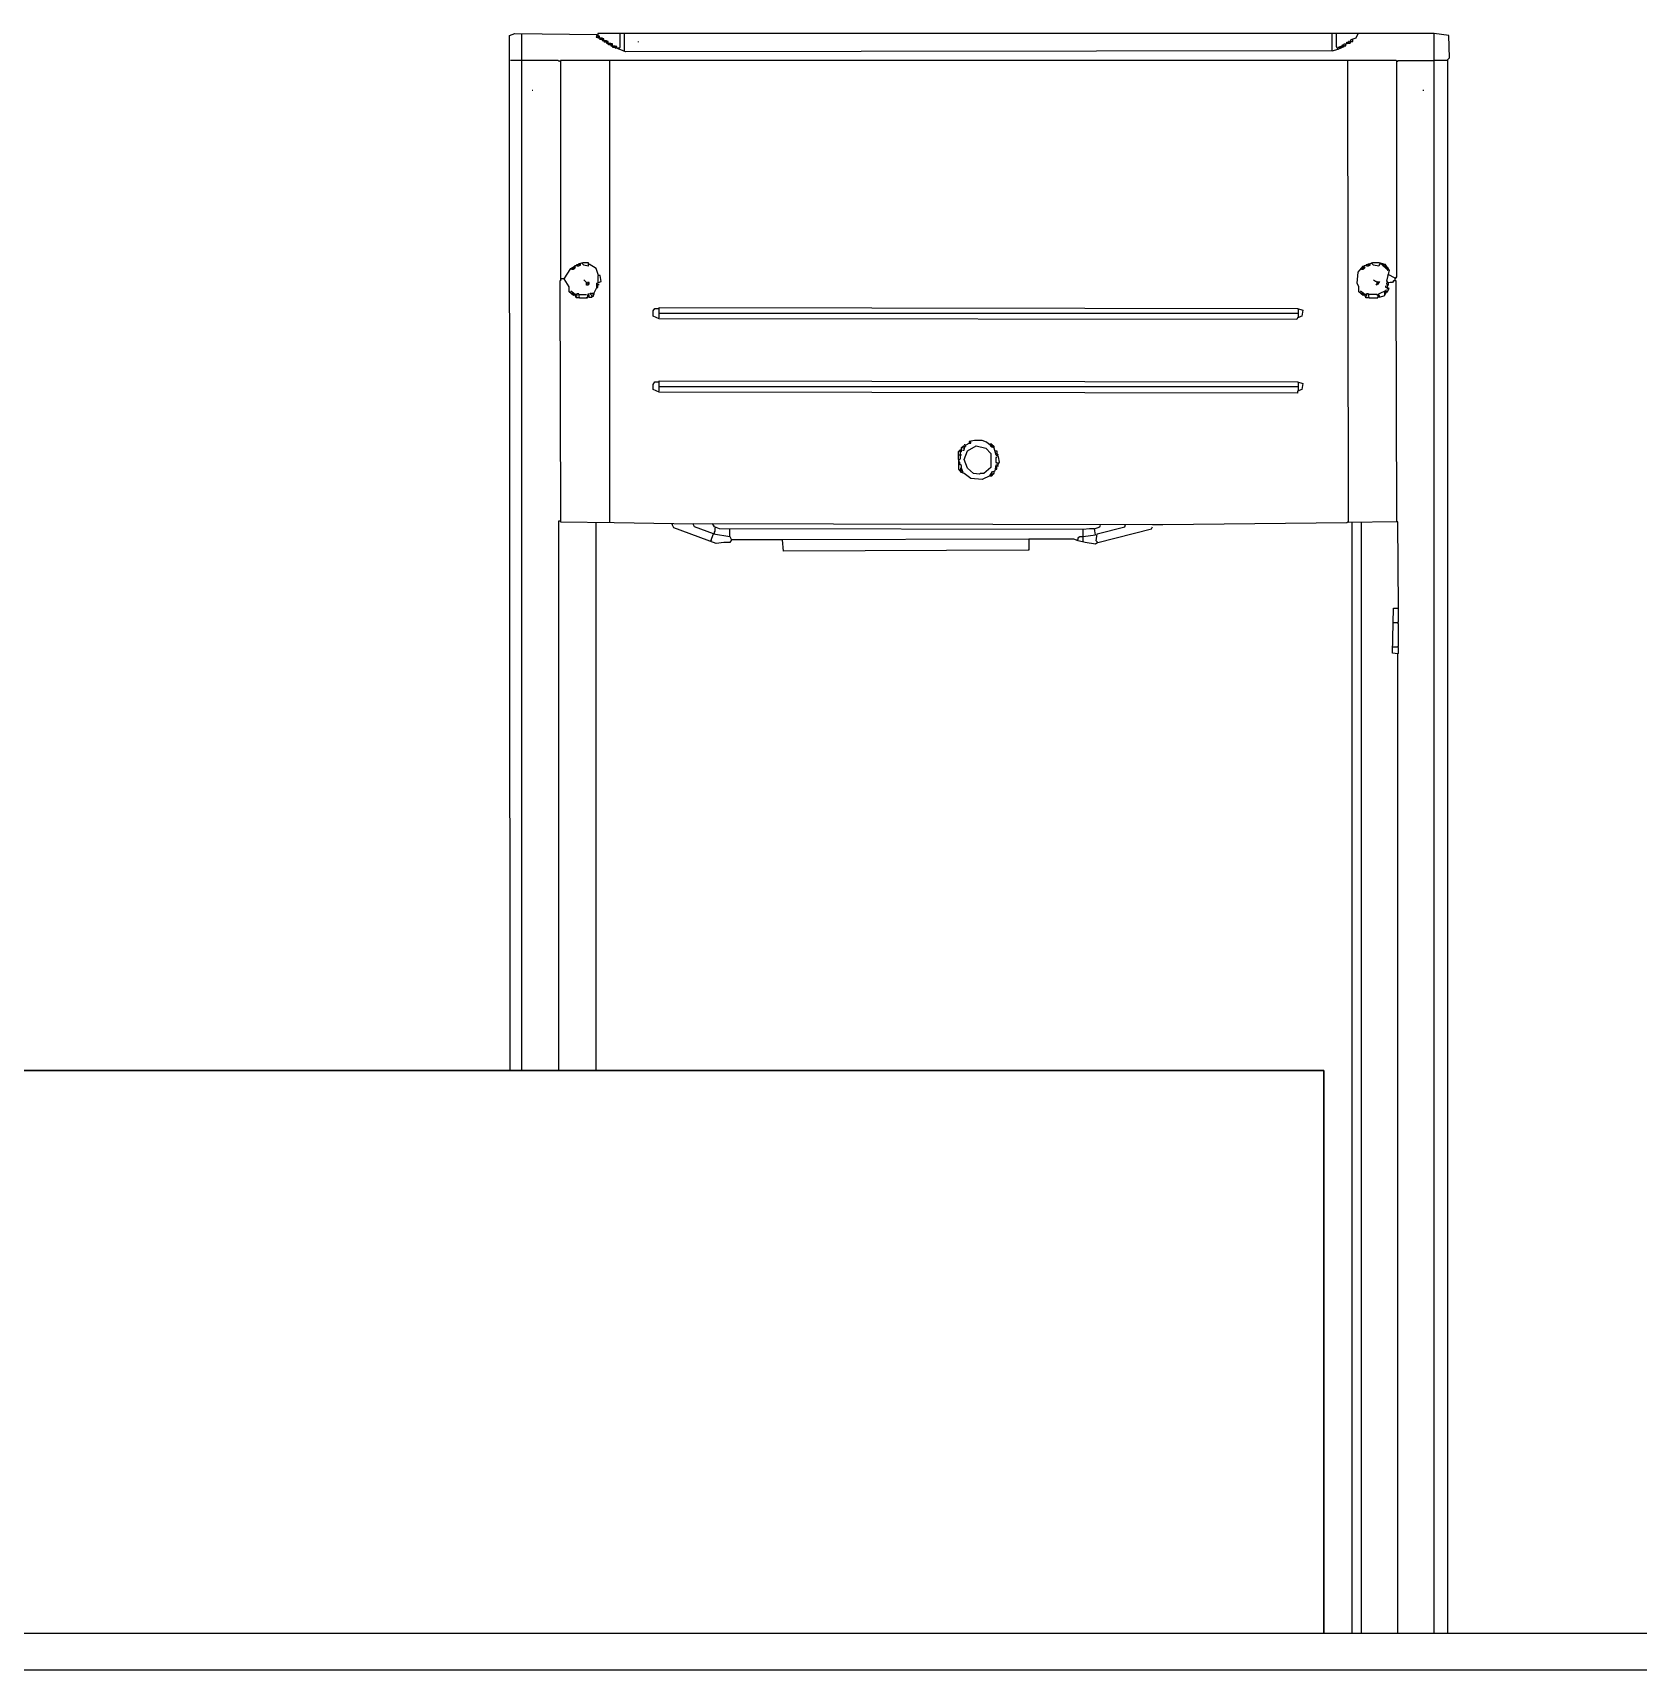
# Model space of a CAD drawing. Extents: x 3792242 to 5145247, y -1546315 to -1031918.
# Drawn here: x 4277873 to 4279185, y -1515644 to -1514306 of the extents above; entities that cross this region are included whole.
import ezdxf

# ---------------------------------------------------------------- set-up
doc = ezdxf.new("R2010")
doc.units = 0
doc.header["$MEASUREMENT"] = 0
for name, color, linetype in [('TENKÁ', 7, 'CONTINUOUS'), ('ZZ-chladenie', 133, 'CONTINUOUS'), ('ZZ-elektro', 221, 'CONTINUOUS')]:
    doc.layers.add(name, color=color, linetype=linetype)

msp = doc.modelspace()

# ---------------------------------------------------------------- linework, layer by layer
at = {"layer": 'TENKÁ'}
for p, q in [((4307997.714, -1515613.77), (4262097.714, -1515613.77)), ((4307997.714, -1515643.77), (4262097.714, -1515643.77))]:
    msp.add_line(p, q, dxfattribs=at)
at = {"layer": 'ZZ-chladenie', "color": 9}
for p, q in [((4278262.401, -1514307.714), (4278266.637, -1514306.302)), ((4278262.401, -1514328.19), (4278262.401, -1514307.714)), ((4278266.637, -1514306.302), (4278333.712, -1514307.009)), ((4278272.286, -1515153.77), (4278272.286, -1514306.302)), ((4278333.712, -1514307.009), (4278333.006, -1514309.126)), ((4278333.006, -1514309.126), (4278334.418, -1514309.126)), ((4279017.878, -1514306.302), (4278334.418, -1514306.302)), ((4278334.418, -1514306.302), (4278334.418, -1514309.833)), ((4278335.831, -1514308.421), (4278334.418, -1514308.421)), ((4278334.418, -1514309.833), (4278337.948, -1514309.833)), ((4278335.831, -1514309.833), (4278335.831, -1514308.421)), ((4278336.536, -1514311.245), (4278335.831, -1514310.539)), ((4278335.831, -1514310.539), (4278336.536, -1514310.539)), ((4278336.536, -1514310.539), (4278337.243, -1514309.833)), ((4278337.948, -1514311.245), (4278336.536, -1514311.245)), ((4278337.243, -1514309.833), (4278337.948, -1514310.539)), ((4278337.948, -1514309.833), (4278337.948, -1514311.951)), ((4278339.361, -1514310.539), (4278337.948, -1514310.539)), ((4278337.948, -1514311.951), (4278341.479, -1514311.951)), ((4278339.361, -1514311.951), (4278339.361, -1514310.539)), ((4278340.067, -1514313.363), (4278339.361, -1514312.657)), ((4278339.361, -1514312.657), (4278340.067, -1514312.657)), ((4278340.067, -1514312.657), (4278340.773, -1514311.951)), ((4278341.479, -1514313.363), (4278340.067, -1514313.363)), ((4278340.773, -1514311.951), (4278341.479, -1514312.657)), ((4278341.479, -1514311.951), (4278341.479, -1514314.069)), ((4278342.891, -1514312.657), (4278341.479, -1514312.657)), ((4278341.479, -1514314.069), (4278345.009, -1514314.069)), ((4278342.891, -1514314.069), (4278342.891, -1514312.657)), ((4278343.597, -1514315.481), (4278342.891, -1514314.775)), ((4278342.891, -1514314.775), (4278343.597, -1514314.775)), ((4278343.597, -1514314.775), (4278344.303, -1514314.069)), ((4278345.009, -1514315.481), (4278343.597, -1514315.481)), ((4278344.303, -1514314.069), (4278345.009, -1514314.775)), ((4278345.009, -1514314.069), (4278345.009, -1514316.187)), ((4278346.422, -1514314.775), (4278345.009, -1514314.775)), ((4278345.009, -1514316.187), (4278348.539, -1514316.187)), ((4278346.422, -1514316.187), (4278346.422, -1514314.775)), ((4278347.127, -1514317.6), (4278346.422, -1514316.893)), ((4278346.422, -1514316.893), (4278347.127, -1514316.893)), ((4278347.127, -1514316.893), (4278347.834, -1514316.187)), ((4278347.834, -1514316.187), (4278348.539, -1514316.893)), ((4278348.539, -1514316.187), (4278348.539, -1514318.305)), ((4278349.951, -1514316.893), (4278348.539, -1514316.893)), ((4278349.951, -1514318.305), (4278349.951, -1514316.893)), ((4278352.776, -1514317.6), (4278352.776, -1514305.597)), ((4278356.306, -1514320.424), (4278356.306, -1514305.597)), ((4278367.603, -1514313.363), (4278367.603, -1514312.657)), ((4278934.564, -1514320.424), (4278934.564, -1514305.597)), ((4278938.094, -1514316.893), (4278938.094, -1514305.597)), ((4278939.506, -1514319.012), (4278938.094, -1514316.893)), ((4278939.506, -1514319.012), (4278944.449, -1514316.893)), ((4278940.918, -1514318.305), (4278940.918, -1514316.893)), ((4278940.918, -1514316.893), (4278942.331, -1514316.893)), ((4278942.331, -1514316.893), (4278942.331, -1514316.187)), ((4278942.331, -1514316.187), (4278943.036, -1514316.187)), ((4278942.331, -1514316.893), (4278943.036, -1514316.187)), ((4278942.331, -1514316.893), (4278942.331, -1514317.6)), ((4278943.036, -1514316.187), (4278943.036, -1514315.481)), ((4278943.036, -1514315.481), (4278944.449, -1514315.481)), ((4278943.743, -1514316.893), (4278943.036, -1514316.187)), ((4278944.449, -1514316.187), (4278943.743, -1514316.893)), ((4278944.449, -1514314.775), (4278949.391, -1514314.069)), ((4278944.449, -1514316.893), (4278944.449, -1514314.775)), ((4278944.449, -1514316.187), (4278945.861, -1514316.187)), ((4278945.861, -1514316.187), (4278945.861, -1514314.775)), ((4278946.567, -1514314.775), (4278946.567, -1514313.363)), ((4278946.567, -1514313.363), (4278947.979, -1514313.363)), ((4278947.979, -1514313.363), (4278948.685, -1514312.657)), ((4278948.685, -1514312.657), (4278947.979, -1514312.657)), ((4278947.979, -1514312.657), (4278947.979, -1514313.363)), ((4278947.979, -1514313.363), (4278947.979, -1514314.069)), ((4278949.391, -1514314.069), (4278950.097, -1514311.245)), ((4278949.391, -1514312.657), (4278950.097, -1514312.657)), ((4278950.097, -1514311.245), (4278954.333, -1514309.833)), ((4278950.097, -1514312.657), (4278951.509, -1514312.657)), ((4278951.509, -1514312.657), (4278951.509, -1514311.245)), ((4278954.333, -1514309.833), (4278955.745, -1514306.302)), ((4279029.881, -1514307.714), (4279017.878, -1514306.302)), ((4279017.878, -1515613.77), (4279017.878, -1514306.302)), ((4279030.587, -1514326.072), (4279029.881, -1514307.714)), ((4278262.751, -1515153.77), (4278262.401, -1514328.19)), ((4278272.286, -1514328.19), (4278263.107, -1514328.19)), ((4278301.94, -1514328.19), (4278272.286, -1514328.19)), ((4278302.646, -1514328.896), (4278301.94, -1514328.19)), ((4278303.352, -1514328.896), (4278302.646, -1514328.896)), ((4278303.352, -1514328.896), (4278304.058, -1514328.896)), ((4278947.273, -1514328.19), (4278304.058, -1514328.19)), ((4278304.058, -1514328.19), (4278304.058, -1514505.41)), ((4278344.303, -1514705.222), (4278344.303, -1514328.19)), ((4278348.539, -1514317.6), (4278347.127, -1514317.6)), ((4278348.539, -1514318.305), (4278352.776, -1514317.6)), ((4278357.012, -1514321.13), (4278349.951, -1514318.305)), ((4278351.363, -1514319.012), (4278351.363, -1514318.305)), ((4278351.363, -1514318.305), (4278352.07, -1514319.012)), ((4278352.07, -1514319.012), (4278351.363, -1514319.012)), ((4278934.564, -1514320.424), (4278357.012, -1514321.13)), ((4278934.564, -1514320.424), (4278939.506, -1514319.012)), ((4278939.506, -1514319.012), (4278938.8, -1514319.012)), ((4278940.212, -1514317.6), (4278939.506, -1514317.6)), ((4278940.918, -1514318.305), (4278940.212, -1514317.6)), ((4278940.918, -1514317.6), (4278940.918, -1514318.305)), ((4278986.812, -1514328.19), (4278947.273, -1514328.19)), ((4278947.979, -1514705.929), (4278947.273, -1514328.19)), ((4278987.518, -1514328.896), (4278986.812, -1514328.19)), ((4278987.518, -1514328.896), (4278988.224, -1514328.19)), ((4278987.518, -1514328.896), (4278988.224, -1514328.896)), ((4278987.518, -1514505.41), (4278987.518, -1514328.896)), ((4278988.224, -1514328.896), (4278988.93, -1514328.19)), ((4278988.93, -1514328.19), (4279017.878, -1514328.19)), ((4279028.469, -1514328.19), (4279017.878, -1514328.19)), ((4279029.175, -1514327.484), (4279030.587, -1514326.072)), ((4279029.175, -1515613.77), (4279029.175, -1514327.484)), ((4278281.464, -1514352.902), (4278280.758, -1514352.902)), ((4279009.406, -1514352.902), (4279008.699, -1514352.902)), ((4278306.883, -1514506.822), (4278312.531, -1514498.349)), ((4278312.531, -1514498.349), (4278319.591, -1514494.113)), ((4278313.237, -1514498.349), (4278313.237, -1514497.643)), ((4278313.237, -1514497.643), (4278313.943, -1514497.643)), ((4278313.237, -1514499.055), (4278313.237, -1514498.349)), ((4278314.649, -1514499.055), (4278313.237, -1514499.055)), ((4278314.649, -1514496.937), (4278313.943, -1514497.643)), ((4278314.649, -1514498.349), (4278313.943, -1514497.643)), ((4278315.355, -1514497.643), (4278314.649, -1514496.937)), ((4278315.355, -1514497.643), (4278314.649, -1514498.349)), ((4278314.649, -1514498.349), (4278315.355, -1514498.349)), ((4278314.649, -1514498.349), (4278314.649, -1514499.055)), ((4278316.061, -1514496.937), (4278315.355, -1514497.643)), ((4278315.355, -1514498.349), (4278316.061, -1514497.643)), ((4278316.061, -1514496.231), (4278316.061, -1514495.525)), ((4278316.061, -1514497.643), (4278316.061, -1514496.937)), ((4278317.473, -1514495.525), (4278317.473, -1514494.819)), ((4278317.473, -1514496.231), (4278317.473, -1514495.525)), ((4278318.885, -1514496.231), (4278317.473, -1514496.231)), ((4278318.885, -1514494.819), (4278318.885, -1514494.113)), ((4278318.885, -1514494.819), (4278318.885, -1514495.525)), ((4278318.885, -1514495.525), (4278320.298, -1514495.525)), ((4278318.885, -1514495.525), (4278318.885, -1514496.231)), ((4278319.591, -1514494.113), (4278322.415, -1514493.407)), ((4278320.298, -1514495.525), (4278320.298, -1514494.113)), ((4278321.71, -1514494.113), (4278321.71, -1514493.407)), ((4278323.122, -1514495.525), (4278321.71, -1514494.113)), ((4278322.415, -1514493.407), (4278326.652, -1514493.407)), ((4278326.652, -1514496.231), (4278323.122, -1514495.525)), ((4278326.652, -1514493.407), (4278326.652, -1514496.231)), ((4278327.358, -1514494.819), (4278326.652, -1514495.525)), ((4278333.006, -1514498.349), (4278327.358, -1514494.819)), ((4278335.124, -1514503.997), (4278333.006, -1514498.349)), ((4278336.536, -1514503.997), (4278334.418, -1514503.997)), ((4278334.418, -1514503.997), (4278334.418, -1514508.94)), ((4278337.243, -1514508.94), (4278336.536, -1514503.997)), ((4278955.04, -1514510.352), (4278955.745, -1514501.173)), ((4278955.745, -1514501.173), (4278959.981, -1514496.231)), ((4278958.569, -1514498.349), (4278958.569, -1514497.643)), ((4278958.569, -1514497.643), (4278959.276, -1514497.643)), ((4278958.569, -1514499.055), (4278958.569, -1514498.349)), ((4278959.981, -1514499.055), (4278958.569, -1514499.055)), ((4278959.981, -1514496.937), (4278959.276, -1514497.643)), ((4278959.981, -1514498.349), (4278959.276, -1514497.643)), ((4278959.981, -1514496.231), (4278967.748, -1514493.407)), ((4278960.688, -1514497.643), (4278959.981, -1514496.937)), ((4278960.688, -1514497.643), (4278959.981, -1514498.349)), ((4278959.981, -1514498.349), (4278960.688, -1514498.349)), ((4278959.981, -1514498.349), (4278959.981, -1514499.055)), ((4278961.394, -1514496.937), (4278960.688, -1514497.643)), ((4278960.688, -1514498.349), (4278961.394, -1514497.643)), ((4278961.394, -1514496.231), (4278961.394, -1514495.525)), ((4278961.394, -1514497.643), (4278961.394, -1514496.937)), ((4278962.806, -1514495.525), (4278962.806, -1514494.819)), ((4278962.806, -1514496.231), (4278962.806, -1514495.525)), ((4278964.218, -1514496.231), (4278962.806, -1514496.231)), ((4278964.218, -1514494.819), (4278964.218, -1514494.113)), ((4278964.218, -1514494.819), (4278964.218, -1514495.525)), ((4278964.218, -1514495.525), (4278965.63, -1514495.525)), ((4278964.218, -1514495.525), (4278964.218, -1514496.231)), ((4278965.63, -1514495.525), (4278965.63, -1514494.113)), ((4278967.043, -1514494.113), (4278967.043, -1514493.407)), ((4278968.455, -1514495.525), (4278967.043, -1514494.113)), ((4278967.748, -1514493.407), (4278972.691, -1514493.407)), ((4278972.691, -1514496.231), (4278968.455, -1514495.525)), ((4278972.691, -1514493.407), (4278977.633, -1514494.819)), ((4278973.397, -1514494.819), (4278972.691, -1514496.231)), ((4278974.809, -1514494.819), (4278973.397, -1514494.819)), ((4278980.458, -1514499.761), (4278974.809, -1514494.819)), ((4278975.515, -1514494.819), (4278975.515, -1514494.113)), ((4278976.221, -1514495.525), (4278975.515, -1514494.819)), ((4278976.927, -1514494.819), (4278976.221, -1514495.525)), ((4278976.221, -1514496.231), (4278976.221, -1514495.525)), ((4278976.927, -1514496.231), (4278976.221, -1514496.231)), ((4278977.633, -1514495.525), (4278976.927, -1514494.819)), ((4278977.633, -1514496.937), (4278976.927, -1514496.231)), ((4278977.633, -1514494.819), (4278981.163, -1514499.761)), ((4278978.339, -1514495.525), (4278977.633, -1514495.525)), ((4278978.339, -1514497.643), (4278977.633, -1514496.937)), ((4278978.339, -1514496.231), (4278978.339, -1514495.525)), ((4278979.045, -1514496.937), (4278978.339, -1514496.231)), ((4278978.339, -1514498.349), (4278978.339, -1514497.643)), ((4278979.045, -1514498.349), (4278978.339, -1514498.349)), ((4278979.751, -1514497.643), (4278979.045, -1514496.937)), ((4278979.751, -1514499.055), (4278979.045, -1514498.349)), ((4278981.163, -1514499.761), (4278979.045, -1514508.234)), ((4278980.458, -1514497.643), (4278979.751, -1514497.643)), ((4278979.751, -1514499.055), (4278980.458, -1514499.761)), ((4278980.458, -1514499.761), (4278979.751, -1514499.055)), ((4278980.458, -1514503.291), (4278979.751, -1514503.997)), ((4278980.458, -1514498.349), (4278980.458, -1514497.643)), ((4278986.106, -1514506.116), (4278980.458, -1514503.291)), ((4278304.058, -1514508.234), (4278303.352, -1514508.234)), ((4278303.352, -1514508.234), (4278304.058, -1514705.222)), ((4278304.058, -1514505.41), (4278304.058, -1514508.234)), ((4278304.764, -1514506.822), (4278304.058, -1514507.528)), ((4278306.883, -1514506.822), (4278304.764, -1514506.822)), ((4278306.883, -1514506.822), (4278307.588, -1514506.116)), ((4278311.119, -1514513.176), (4278306.883, -1514506.822)), ((4278311.119, -1514517.412), (4278311.119, -1514513.176)), ((4278314.649, -1514520.236), (4278311.119, -1514517.412)), ((4278311.825, -1514518.119), (4278311.825, -1514517.412)), ((4278312.531, -1514518.119), (4278311.825, -1514518.119)), ((4278313.237, -1514517.412), (4278312.531, -1514516.707)), ((4278316.061, -1514519.531), (4278312.531, -1514516.707)), ((4278313.237, -1514518.824), (4278312.531, -1514518.119)), ((4278313.943, -1514518.119), (4278313.237, -1514517.412)), ((4278313.943, -1514518.119), (4278313.237, -1514518.824)), ((4278314.649, -1514518.119), (4278313.943, -1514518.119)), ((4278314.649, -1514518.824), (4278314.649, -1514518.119)), ((4278323.828, -1514508.234), (4278323.122, -1514507.528)), ((4278324.534, -1514508.94), (4278323.828, -1514508.234)), ((4278325.24, -1514509.646), (4278324.534, -1514508.94)), ((4278325.24, -1514511.764), (4278325.24, -1514509.646)), ((4278326.652, -1514511.764), (4278325.24, -1514511.764)), ((4278327.358, -1514509.646), (4278325.946, -1514509.646)), ((4278325.946, -1514509.646), (4278325.946, -1514510.352)), ((4278325.946, -1514510.352), (4278326.652, -1514511.058)), ((4278326.652, -1514511.058), (4278327.358, -1514511.058)), ((4278326.652, -1514511.058), (4278326.652, -1514511.764)), ((4278326.652, -1514518.824), (4278331.594, -1514518.119)), ((4278327.358, -1514511.058), (4278327.358, -1514509.646)), ((4278328.77, -1514518.824), (4278328.77, -1514518.119)), ((4278330.182, -1514518.824), (4278330.182, -1514518.119)), ((4278331.594, -1514518.119), (4278333.712, -1514513.882)), ((4278331.594, -1514519.531), (4278331.594, -1514518.119)), ((4278333.712, -1514513.882), (4278333.006, -1514513.882)), ((4278333.712, -1514510.352), (4278337.243, -1514508.94)), ((4278333.712, -1514513.882), (4278333.712, -1514510.352)), ((4278333.712, -1514513.882), (4278334.418, -1514513.882)), ((4278334.418, -1514508.94), (4278335.124, -1514510.352)), ((4278334.418, -1514511.764), (4278335.124, -1514511.058)), ((4278334.418, -1514513.882), (4278334.418, -1514511.764)), ((4278335.124, -1514511.058), (4278335.124, -1514511.764)), ((4278956.452, -1514513.176), (4278955.04, -1514510.352)), ((4278956.452, -1514517.412), (4278956.452, -1514513.176)), ((4278959.981, -1514520.236), (4278956.452, -1514517.412)), ((4278957.157, -1514518.119), (4278957.157, -1514517.412)), ((4278957.864, -1514518.119), (4278957.157, -1514518.119)), ((4278958.569, -1514517.412), (4278957.864, -1514516.707)), ((4278961.394, -1514519.531), (4278957.864, -1514516.707)), ((4278958.569, -1514518.824), (4278957.864, -1514518.119)), ((4278959.276, -1514518.119), (4278958.569, -1514517.412)), ((4278959.276, -1514518.119), (4278958.569, -1514518.824)), ((4278959.981, -1514518.119), (4278959.276, -1514518.119)), ((4278959.981, -1514518.824), (4278959.981, -1514518.119)), ((4278969.16, -1514508.234), (4278968.455, -1514507.528)), ((4278969.867, -1514508.94), (4278969.16, -1514508.234)), ((4278970.572, -1514508.94), (4278969.867, -1514508.94)), ((4278971.279, -1514509.646), (4278970.572, -1514508.94)), ((4278970.572, -1514511.764), (4278971.985, -1514509.646)), ((4278971.985, -1514511.058), (4278970.572, -1514511.764)), ((4278971.985, -1514508.94), (4278971.279, -1514509.646)), ((4278971.985, -1514511.058), (4278971.279, -1514509.646)), ((4278971.985, -1514509.646), (4278971.985, -1514508.94)), ((4278971.985, -1514509.646), (4278973.397, -1514508.94)), ((4278973.397, -1514508.94), (4278971.985, -1514511.058)), ((4278972.691, -1514510.352), (4278971.985, -1514509.646)), ((4278971.985, -1514511.058), (4278972.691, -1514510.352)), ((4278972.691, -1514518.824), (4278979.045, -1514516)), ((4278977.633, -1514520.236), (4278977.633, -1514517.412)), ((4278977.633, -1514517.412), (4278979.751, -1514517.412)), ((4278978.339, -1514513.882), (4278978.339, -1514512.47)), ((4278979.045, -1514513.882), (4278978.339, -1514513.882)), ((4278979.045, -1514516), (4278978.339, -1514516)), ((4278978.339, -1514516), (4278978.339, -1514516.707)), ((4278978.339, -1514518.119), (4278979.045, -1514517.412)), ((4278978.339, -1514518.824), (4278978.339, -1514518.119)), ((4278979.045, -1514508.234), (4278980.458, -1514510.352)), ((4278981.87, -1514509.646), (4278979.045, -1514510.352)), ((4278979.045, -1514510.352), (4278980.458, -1514516)), ((4278979.751, -1514514.588), (4278979.045, -1514513.882)), ((4278979.045, -1514517.412), (4278979.751, -1514516.707)), ((4278980.458, -1514511.764), (4278979.751, -1514512.47)), ((4278979.751, -1514512.47), (4278979.751, -1514511.764)), ((4278981.163, -1514514.588), (4278979.751, -1514514.588)), ((4278979.751, -1514517.412), (4278980.458, -1514516)), ((4278980.458, -1514510.352), (4278980.458, -1514511.764)), ((4278980.458, -1514516), (4278981.163, -1514514.588)), ((4278983.988, -1514509.646), (4278981.87, -1514509.646)), ((4278984.694, -1514508.234), (4278983.988, -1514509.646)), ((4278986.812, -1514508.234), (4278984.694, -1514508.234)), ((4278986.106, -1514507.528), (4278985.4, -1514508.234)), ((4278986.106, -1514506.116), (4278986.812, -1514505.41)), ((4278986.106, -1514506.116), (4278986.812, -1514506.116)), ((4278986.106, -1514507.528), (4278986.106, -1514506.116)), ((4278986.812, -1514505.41), (4278987.518, -1514505.41)), ((4278987.518, -1514705.222), (4278986.812, -1514508.234)), ((4278314.649, -1514518.824), (4278314.649, -1514519.531)), ((4278317.473, -1514518.824), (4278314.649, -1514520.236)), ((4278316.767, -1514520.943), (4278316.061, -1514520.236)), ((4278316.061, -1514520.236), (4278316.061, -1514520.943)), ((4278316.061, -1514520.943), (4278316.767, -1514520.943)), ((4278316.767, -1514520.943), (4278317.473, -1514520.236)), ((4278316.767, -1514522.355), (4278316.767, -1514520.943)), ((4278319.591, -1514522.355), (4278316.767, -1514522.355)), ((4278318.885, -1514518.824), (4278317.473, -1514518.824)), ((4278317.473, -1514520.236), (4278317.473, -1514519.531)), ((4278319.591, -1514522.355), (4278318.885, -1514518.824)), ((4278319.591, -1514519.531), (4278325.24, -1514519.531)), ((4278319.591, -1514522.355), (4278325.946, -1514522.355)), ((4278325.946, -1514521.648), (4278325.24, -1514522.355)), ((4278325.946, -1514522.355), (4278326.652, -1514518.824)), ((4278327.358, -1514521.648), (4278325.946, -1514521.648)), ((4278327.358, -1514520.236), (4278326.652, -1514519.531)), ((4278326.652, -1514519.531), (4278326.652, -1514520.236)), ((4278327.358, -1514521.648), (4278327.358, -1514520.236)), ((4278327.358, -1514521.648), (4278329.476, -1514521.648)), ((4278328.77, -1514519.531), (4278328.77, -1514518.824)), ((4278329.476, -1514520.236), (4278328.77, -1514519.531)), ((4278329.476, -1514520.943), (4278329.476, -1514520.236)), ((4278329.476, -1514521.648), (4278330.182, -1514520.943)), ((4278330.888, -1514519.531), (4278330.182, -1514518.824)), ((4278330.182, -1514520.943), (4278330.888, -1514520.943)), ((4278330.888, -1514519.531), (4278331.594, -1514519.531)), ((4278330.888, -1514520.943), (4278330.888, -1514519.531)), ((4278379.606, -1514532.946), (4278381.018, -1514530.827)), ((4278381.018, -1514530.827), (4278384.548, -1514530.827)), ((4278384.548, -1514538.594), (4278384.548, -1514530.122)), ((4278384.548, -1514530.122), (4278906.322, -1514530.827)), ((4278906.322, -1514530.827), (4278910.558, -1514532.239)), ((4278907.028, -1514537.888), (4278907.028, -1514531.534)), ((4278959.981, -1514518.824), (4278959.981, -1514519.531)), ((4278962.806, -1514518.824), (4278959.981, -1514520.236)), ((4278962.1, -1514520.943), (4278961.394, -1514520.236)), ((4278961.394, -1514520.236), (4278961.394, -1514520.943)), ((4278961.394, -1514520.943), (4278962.1, -1514520.943)), ((4278962.1, -1514520.943), (4278962.806, -1514520.236)), ((4278962.1, -1514522.355), (4278962.1, -1514520.943)), ((4278964.924, -1514522.355), (4278962.1, -1514522.355)), ((4278964.218, -1514518.824), (4278962.806, -1514518.824)), ((4278962.806, -1514520.236), (4278962.806, -1514519.531)), ((4278964.924, -1514522.355), (4278964.218, -1514518.824)), ((4278971.279, -1514519.531), (4278964.924, -1514519.531)), ((4278964.924, -1514522.355), (4278971.985, -1514522.355)), ((4278971.985, -1514520.236), (4278971.279, -1514519.531)), ((4278971.985, -1514521.648), (4278971.279, -1514522.355)), ((4278971.985, -1514522.355), (4278972.691, -1514518.824)), ((4278973.397, -1514520.236), (4278971.985, -1514520.236)), ((4278973.397, -1514521.648), (4278971.985, -1514521.648)), ((4278973.397, -1514521.648), (4278977.633, -1514520.236)), ((4278973.397, -1514521.648), (4278973.397, -1514520.236)), ((4278977.633, -1514518.824), (4278978.339, -1514518.824)), ((4278379.606, -1514537.182), (4278379.606, -1514532.946)), ((4278384.548, -1514539.3), (4278379.606, -1514537.182)), ((4278907.028, -1514535.064), (4278384.548, -1514535.064)), ((4278905.616, -1514540.006), (4278384.548, -1514539.3)), ((4278906.322, -1514538.594), (4278905.616, -1514540.006)), ((4278909.852, -1514537.182), (4278906.322, -1514538.594)), ((4278907.028, -1514537.888), (4278907.028, -1514538.594)), ((4278910.558, -1514532.239), (4278909.852, -1514537.182)), ((4278379.606, -1514592.96), (4278381.018, -1514590.842)), ((4278379.606, -1514597.197), (4278379.606, -1514592.96)), ((4278384.548, -1514599.315), (4278379.606, -1514597.197)), ((4278381.018, -1514590.842), (4278384.548, -1514590.842)), ((4278384.548, -1514598.609), (4278384.548, -1514590.136)), ((4278384.548, -1514590.136), (4278906.322, -1514590.842)), ((4278907.028, -1514595.078), (4278384.548, -1514595.078)), ((4278906.322, -1514590.842), (4278910.558, -1514592.254)), ((4278909.852, -1514597.197), (4278906.322, -1514598.609)), ((4278907.028, -1514597.902), (4278907.028, -1514591.548)), ((4278907.028, -1514597.902), (4278907.028, -1514598.609)), ((4278910.558, -1514592.254), (4278909.852, -1514597.197)), ((4278906.322, -1514600.021), (4278384.548, -1514599.315)), ((4278906.322, -1514598.609), (4278906.322, -1514600.021)), ((4278630.255, -1514646.62), (4278628.843, -1514648.032)), ((4278628.843, -1514648.032), (4278628.843, -1514654.387)), ((4278630.961, -1514650.856), (4278628.843, -1514650.856)), ((4278630.255, -1514647.326), (4278630.961, -1514646.62)), ((4278630.961, -1514646.62), (4278630.255, -1514646.62)), ((4278630.961, -1514648.032), (4278630.255, -1514647.326)), ((4278630.961, -1514653.68), (4278630.961, -1514646.62)), ((4278631.667, -1514648.032), (4278630.961, -1514648.032)), ((4278630.961, -1514650.856), (4278631.667, -1514650.151)), ((4278631.667, -1514644.502), (4278638.021, -1514640.972)), ((4278631.667, -1514645.914), (4278631.667, -1514644.502)), ((4278631.667, -1514648.032), (4278631.667, -1514645.914)), ((4278632.373, -1514644.502), (4278632.373, -1514643.796)), ((4278632.373, -1514643.796), (4278633.079, -1514643.796)), ((4278633.079, -1514645.208), (4278632.373, -1514644.502)), ((4278632.373, -1514646.62), (4278633.785, -1514646.62)), ((4278633.785, -1514643.09), (4278633.079, -1514643.796)), ((4278633.785, -1514645.208), (4278633.079, -1514645.208)), ((4278634.491, -1514643.796), (4278633.785, -1514643.09)), ((4278633.785, -1514646.62), (4278634.491, -1514643.796)), ((4278633.785, -1514645.208), (4278634.491, -1514644.502)), ((4278633.785, -1514654.387), (4278636.609, -1514647.326)), ((4278634.491, -1514642.384), (4278634.491, -1514641.678)), ((4278634.491, -1514643.796), (4278635.197, -1514643.09)), ((4278635.197, -1514643.09), (4278634.491, -1514643.796)), ((4278634.491, -1514644.502), (4278634.491, -1514643.796)), ((4278636.609, -1514647.326), (4278643.67, -1514643.09)), ((4278642.258, -1514638.854), (4278638.021, -1514639.56)), ((4278638.021, -1514639.56), (4278638.021, -1514640.972)), ((4278638.021, -1514640.972), (4278639.434, -1514640.972)), ((4278639.434, -1514640.972), (4278639.434, -1514639.56)), ((4278648.612, -1514638.854), (4278642.258, -1514638.854)), ((4278643.67, -1514643.09), (4278651.437, -1514645.208)), ((4278652.142, -1514640.266), (4278648.612, -1514638.854)), ((4278651.437, -1514645.208), (4278655.673, -1514649.444)), ((4278656.379, -1514643.796), (4278652.142, -1514640.266)), ((4278656.379, -1514641.678), (4278654.966, -1514641.678)), ((4278655.673, -1514643.796), (4278655.673, -1514643.09)), ((4278656.379, -1514643.796), (4278655.673, -1514643.796)), ((4278655.673, -1514649.444), (4278655.673, -1514660.742)), ((4278656.379, -1514642.384), (4278656.379, -1514641.678)), ((4278657.085, -1514642.384), (4278656.379, -1514642.384)), ((4278657.085, -1514643.09), (4278656.379, -1514642.384)), ((4278657.085, -1514644.502), (4278656.379, -1514643.796)), ((4278658.497, -1514645.208), (4278656.379, -1514643.796)), ((4278657.085, -1514643.09), (4278657.085, -1514642.384)), ((4278657.791, -1514643.796), (4278657.085, -1514643.09)), ((4278657.791, -1514643.09), (4278657.085, -1514643.09)), ((4278657.791, -1514643.796), (4278657.085, -1514644.502)), ((4278657.085, -1514644.502), (4278657.791, -1514643.796)), ((4278658.497, -1514643.796), (4278657.791, -1514643.09)), ((4278658.497, -1514645.208), (4278658.497, -1514643.796)), ((4278659.909, -1514650.856), (4278658.497, -1514645.208)), ((4278659.203, -1514647.326), (4278660.615, -1514647.326)), ((4278662.028, -1514652.268), (4278659.909, -1514650.856)), ((4278660.615, -1514647.326), (4278660.615, -1514649.444)), ((4278660.615, -1514649.444), (4278661.321, -1514650.151)), ((4278661.321, -1514650.856), (4278660.615, -1514650.856)), ((4278661.321, -1514650.151), (4278661.321, -1514650.856)), ((4278628.843, -1514654.387), (4278629.549, -1514654.387)), ((4278629.549, -1514657.917), (4278628.843, -1514657.917)), ((4278629.549, -1514654.387), (4278630.961, -1514653.68)), ((4278629.549, -1514654.387), (4278630.255, -1514654.387)), ((4278629.549, -1514662.154), (4278629.549, -1514654.387)), ((4278630.255, -1514656.505), (4278629.549, -1514656.505)), ((4278631.667, -1514664.978), (4278629.549, -1514662.154)), ((4278630.255, -1514657.917), (4278630.255, -1514656.505)), ((4278630.961, -1514658.623), (4278630.255, -1514657.917)), ((4278631.667, -1514659.329), (4278630.961, -1514658.623)), ((4278631.667, -1514661.447), (4278630.961, -1514661.447)), ((4278630.961, -1514661.447), (4278630.961, -1514662.859)), ((4278630.961, -1514662.859), (4278631.667, -1514662.154)), ((4278630.961, -1514663.566), (4278630.961, -1514662.859)), ((4278631.667, -1514663.566), (4278630.961, -1514663.566)), ((4278631.667, -1514661.447), (4278631.667, -1514659.329)), ((4278631.667, -1514662.154), (4278631.667, -1514661.447)), ((4278633.079, -1514664.978), (4278631.667, -1514661.447)), ((4278631.667, -1514663.566), (4278632.373, -1514663.566)), ((4278633.785, -1514665.684), (4278631.667, -1514664.978)), ((4278636.609, -1514661.447), (4278633.785, -1514654.387)), ((4278641.552, -1514665.684), (4278636.609, -1514661.447)), ((4278655.673, -1514660.742), (4278650.024, -1514665.684)), ((4278654.966, -1514667.802), (4278657.085, -1514664.271)), ((4278656.379, -1514665.684), (4278656.379, -1514664.978)), ((4278656.379, -1514664.978), (4278657.085, -1514664.978)), ((4278657.085, -1514664.271), (4278659.203, -1514663.566)), ((4278658.497, -1514665.684), (4278658.497, -1514664.271)), ((4278659.203, -1514663.566), (4278659.909, -1514658.623)), ((4278659.203, -1514662.154), (4278660.615, -1514662.154)), ((4278659.909, -1514652.975), (4278660.615, -1514652.268)), ((4278659.909, -1514656.505), (4278659.909, -1514652.975)), ((4278660.615, -1514657.211), (4278659.909, -1514656.505)), ((4278659.909, -1514658.623), (4278661.321, -1514658.623)), ((4278661.321, -1514657.211), (4278660.615, -1514657.211)), ((4278660.615, -1514660.035), (4278661.321, -1514659.329)), ((4278660.615, -1514662.154), (4278660.615, -1514660.035)), ((4278661.321, -1514658.623), (4278662.733, -1514656.505)), ((4278661.321, -1514657.211), (4278662.028, -1514657.211)), ((4278661.321, -1514659.329), (4278661.321, -1514660.035)), ((4278662.733, -1514656.505), (4278662.028, -1514652.268)), ((4278639.434, -1514669.92), (4278633.785, -1514665.684)), ((4278648.612, -1514670.626), (4278639.434, -1514669.92)), ((4278646.494, -1514666.39), (4278641.552, -1514665.684)), ((4278647.2, -1514665.684), (4278646.494, -1514666.39)), ((4278650.024, -1514665.684), (4278647.2, -1514665.684)), ((4278654.966, -1514667.802), (4278648.612, -1514670.626)), ((4278654.966, -1514667.802), (4278656.379, -1514667.802)), ((4278655.673, -1514666.39), (4278656.379, -1514665.684)), ((4278656.379, -1514667.096), (4278655.673, -1514666.39)), ((4278656.379, -1514667.096), (4278655.673, -1514666.39)), ((4278657.085, -1514666.39), (4278656.379, -1514667.096)), ((4278656.379, -1514667.802), (4278657.085, -1514667.096)), ((4278657.085, -1514666.39), (4278657.791, -1514665.684)), ((4278657.085, -1514666.39), (4278657.791, -1514666.39)), ((4278657.085, -1514667.096), (4278657.085, -1514666.39)), ((4278657.791, -1514666.39), (4278657.791, -1514665.684)), ((4278657.791, -1514665.684), (4278658.497, -1514665.684)), ((4278302.646, -1515153.77), (4278302.646, -1514704.517)), ((4278302.646, -1514704.517), (4278303.352, -1514704.517)), ((4278304.058, -1514705.222), (4278347.834, -1514705.929)), ((4278946.567, -1514705.929), (4278947.273, -1514705.222)), ((4278986.812, -1514705.222), (4278947.979, -1514705.929)), ((4278988.224, -1514705.222), (4278986.812, -1514705.222)), ((4278988.93, -1514775.828), (4278988.224, -1514705.222)), ((4278333.006, -1515153.77), (4278333.006, -1514705.929)), ((4278347.834, -1514705.929), (4278396.551, -1514706.635)), ((4278395.139, -1514707.341), (4278395.845, -1514706.635)), ((4278396.551, -1514710.165), (4278395.139, -1514707.341)), ((4278396.551, -1514706.635), (4278787.705, -1514707.341)), ((4278431.148, -1514722.874), (4278396.551, -1514710.165)), ((4278413.496, -1514709.459), (4278412.084, -1514706.635)), ((4278429.029, -1514715.108), (4278413.496, -1514709.459)), ((4278426.912, -1514720.756), (4278429.029, -1514715.108)), ((4278429.736, -1514709.459), (4278428.324, -1514706.635)), ((4278429.029, -1514715.108), (4278442.444, -1514717.226)), ((4278433.972, -1514710.871), (4278429.736, -1514709.459)), ((4278429.736, -1514713.696), (4278430.441, -1514712.989)), ((4278429.736, -1514715.108), (4278429.736, -1514713.696)), ((4278430.441, -1514712.989), (4278430.441, -1514710.165)), ((4278731.22, -1514711.577), (4278433.972, -1514710.871)), ((4278442.444, -1514717.226), (4278442.444, -1514711.577)), ((4278442.444, -1514717.226), (4278443.857, -1514720.05)), ((4278726.984, -1514718.638), (4278727.69, -1514717.932)), ((4278726.984, -1514719.344), (4278726.984, -1514718.638)), ((4278727.69, -1514717.932), (4278728.396, -1514717.226)), ((4278728.396, -1514717.226), (4278731.22, -1514717.226)), ((4278736.163, -1514710.871), (4278731.22, -1514711.577)), ((4278731.22, -1514721.462), (4278731.22, -1514711.577)), ((4278731.22, -1514717.226), (4278741.105, -1514715.813)), ((4278740.399, -1514710.871), (4278736.163, -1514710.871)), ((4278740.399, -1514710.871), (4278744.635, -1514709.459)), ((4278741.105, -1514715.813), (4278740.399, -1514710.871)), ((4278741.811, -1514720.756), (4278742.518, -1514715.108)), ((4278742.518, -1514715.108), (4278765.111, -1514709.459)), ((4278743.223, -1514722.168), (4278786.998, -1514710.871)), ((4278744.635, -1514709.459), (4278745.342, -1514708.047)), ((4278765.111, -1514709.459), (4278765.817, -1514707.341)), ((4278786.998, -1514710.871), (4278787.705, -1514709.459)), ((4278787.705, -1514707.341), (4278796.177, -1514707.341)), ((4278796.177, -1514707.341), (4278946.567, -1514705.929)), ((4278950.803, -1515613.77), (4278950.803, -1514705.929)), ((4278958.569, -1515613.77), (4278958.569, -1514705.929)), ((4278426.912, -1514720.756), (4278427.617, -1514720.05)), ((4278437.502, -1514722.168), (4278431.148, -1514722.874)), ((4278442.444, -1514722.168), (4278437.502, -1514722.168)), ((4278443.857, -1514720.05), (4278442.444, -1514722.168)), ((4278485.514, -1514720.05), (4278443.857, -1514720.05)), ((4278686.739, -1514719.344), (4278485.514, -1514720.05)), ((4278486.22, -1514729.229), (4278485.514, -1514720.05)), ((4278686.033, -1514728.522), (4278486.22, -1514729.229)), ((4278686.739, -1514728.522), (4278686.033, -1514728.522)), ((4278723.454, -1514719.344), (4278686.739, -1514719.344)), ((4278686.739, -1514720.05), (4278686.739, -1514728.522)), ((4278726.984, -1514720.756), (4278723.454, -1514719.344)), ((4278726.278, -1514720.05), (4278726.984, -1514719.344)), ((4278732.632, -1514722.168), (4278726.984, -1514720.756)), ((4278741.105, -1514723.58), (4278732.632, -1514722.168)), ((4278743.223, -1514722.168), (4278741.105, -1514723.58)), ((4278743.223, -1514722.168), (4278741.811, -1514720.756)), ((4278983.988, -1514812.543), (4278984.694, -1514775.828)), ((4278984.694, -1514775.828), (4278988.93, -1514775.828)), ((4278988.93, -1514787.125), (4278988.93, -1514775.828)), ((4278988.224, -1514787.831), (4278983.988, -1514787.831)), ((4278988.224, -1514787.831), (4278988.93, -1514787.125)), ((4278988.93, -1514788.537), (4278988.224, -1514787.831)), ((4278988.93, -1514806.894), (4278988.93, -1514788.537)), ((4278988.224, -1514807.601), (4278983.988, -1514807.601)), ((4278988.224, -1514813.249), (4278983.988, -1514812.543)), ((4278988.224, -1514807.601), (4278988.93, -1514806.894)), ((4278988.93, -1514808.306), (4278988.224, -1514807.601)), ((4278988.224, -1514813.249), (4278988.93, -1514812.543)), ((4278988.93, -1514812.543), (4278988.93, -1514808.306)), ((4278988.224, -1515613.77), (4278988.224, -1514813.249))]:
    msp.add_line(p, q, dxfattribs=at)
at = {"layer": 'ZZ-elektro', "color": 253, "lineweight": 30, "ltscale": 10}
for p in [(4264887.655, -1515153.77), (4278927.655, -1515613.77)]:
    msp.add_line(p, (4278927.655, -1515153.77), dxfattribs=at)

doc.saveas('drawing.dxf')
